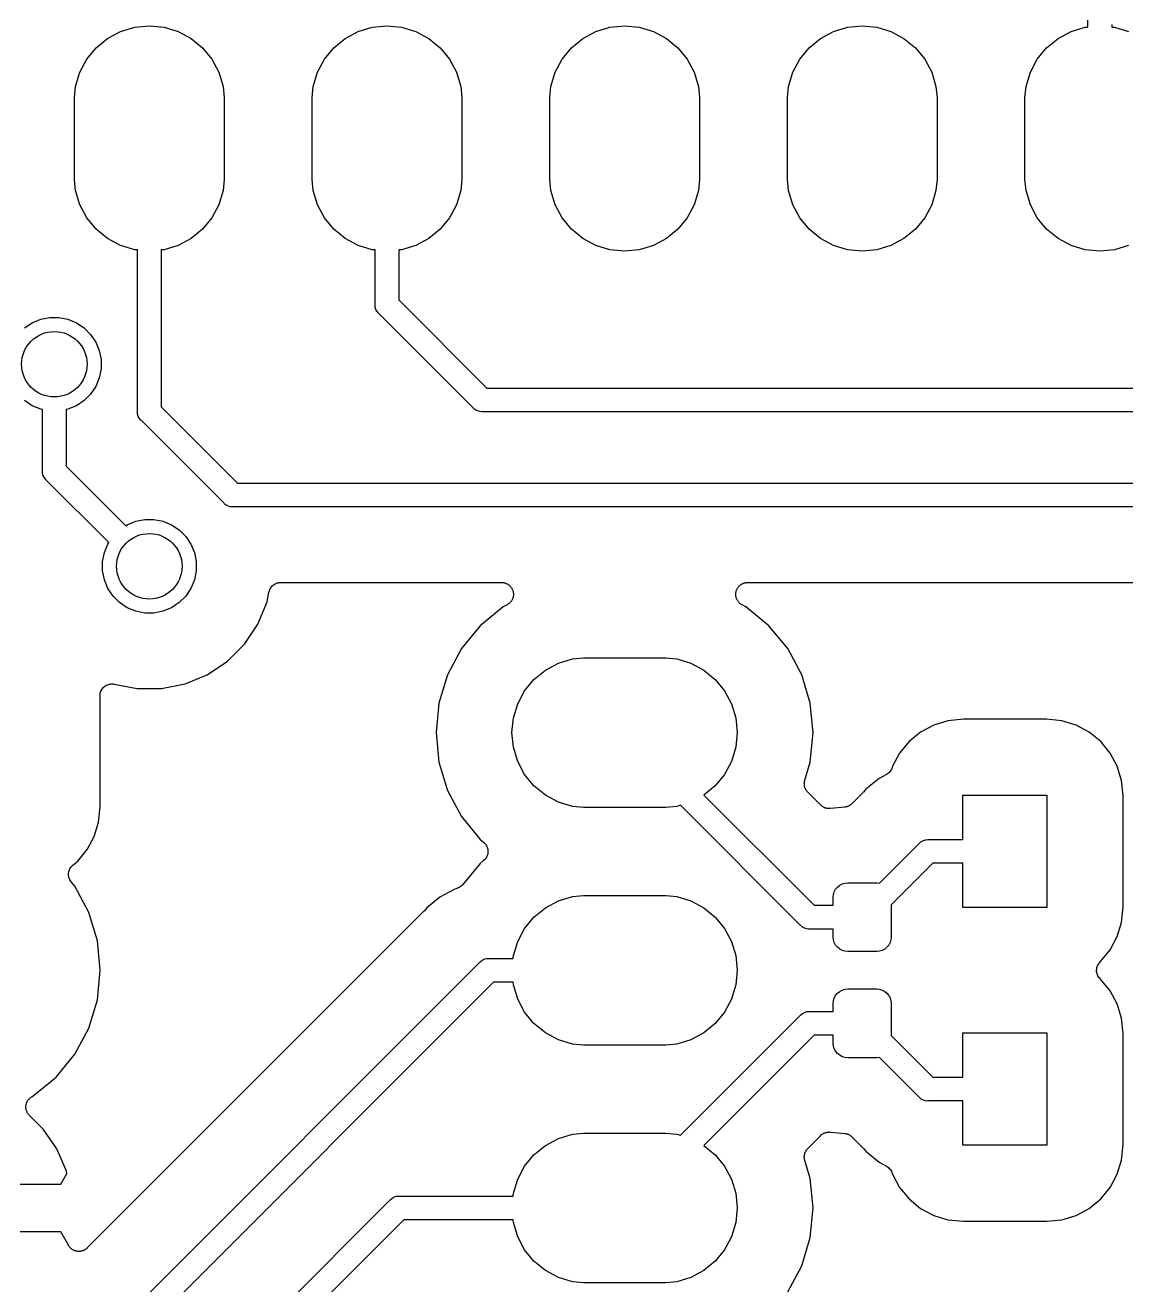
# Model space of a CAD drawing. Extents: x 2.36 to 5.74, y -5.57 to -1.66.
# Drawn here: x 2.673 to 3.136, y -4.332 to -3.802 of the extents above; entities that cross this region are included whole.
import ezdxf

# ---------------------------------------------------------------- set-up
doc = ezdxf.new("R2010")
doc.units = 0
doc.header["$MEASUREMENT"] = 0
doc.layers.add('BLACK', color=7, linetype='CONTINUOUS')

msp = doc.modelspace()

# ---------------------------------------------------------------- linework, layer by layer
at = {"layer": 'BLACK', "linetype": 'CONTINUOUS'}
for p, q in [((2.70742, -3.80794), (2.71289, -3.80501)), ((2.71289, -3.80501), (2.71883, -3.80321)), ((2.71883, -3.80321), (2.725, -3.8026)), ((2.725, -3.8026), (2.73117, -3.80321)), ((2.73117, -3.80321), (2.73711, -3.80501)), ((2.73711, -3.80501), (2.74258, -3.80794)), ((2.80742, -3.80794), (2.81289, -3.80501)), ((2.81289, -3.80501), (2.81883, -3.80321)), ((2.81883, -3.80321), (2.825, -3.8026)), ((2.825, -3.8026), (2.83117, -3.80321)), ((2.83117, -3.80321), (2.83711, -3.80501)), ((2.83711, -3.80501), (2.84258, -3.80794)), ((2.90742, -3.80794), (2.91289, -3.80501)), ((2.91289, -3.80501), (2.91883, -3.80321)), ((2.91883, -3.80321), (2.925, -3.8026)), ((2.925, -3.8026), (2.93117, -3.80321)), ((2.93117, -3.80321), (2.93711, -3.80501)), ((2.93711, -3.80501), (2.94258, -3.80794)), ((3.00742, -3.80794), (3.01289, -3.80501)), ((3.01289, -3.80501), (3.01883, -3.80321)), ((3.01883, -3.80321), (3.025, -3.8026)), ((3.025, -3.8026), (3.03117, -3.80321)), ((3.03117, -3.80321), (3.03711, -3.80501)), ((3.03711, -3.80501), (3.04258, -3.80794)), ((3.10742, -3.80794), (3.11289, -3.80501)), ((3.11289, -3.80501), (3.11883, -3.80321)), ((3.11883, -3.80321), (3.12, -3.8031)), ((3.12, -3.8031), (3.12, -3.80025)), ((3.13, -3.80207), (3.13, -3.8031)), ((3.13, -3.8031), (3.13117, -3.80321)), ((3.13117, -3.80321), (3.13711, -3.80501)), ((2.70262, -3.81187), (2.70742, -3.80794)), ((2.74258, -3.80794), (2.74738, -3.81187)), ((2.80262, -3.81187), (2.80742, -3.80794)), ((2.84258, -3.80794), (2.84738, -3.81187)), ((2.90262, -3.81187), (2.90742, -3.80794)), ((2.94258, -3.80794), (2.94738, -3.81187)), ((3.00262, -3.81187), (3.00742, -3.80794)), ((3.04258, -3.80794), (3.04738, -3.81187)), ((3.10262, -3.81187), (3.10742, -3.80794)), ((2.69869, -3.81667), (2.70262, -3.81187)), ((2.74738, -3.81187), (2.75131, -3.81667)), ((2.79869, -3.81667), (2.80262, -3.81187)), ((2.84738, -3.81187), (2.85131, -3.81667)), ((2.89869, -3.81667), (2.90262, -3.81187)), ((2.94738, -3.81187), (2.95131, -3.81667)), ((2.99869, -3.81667), (3.00262, -3.81187)), ((3.04738, -3.81187), (3.05131, -3.81667)), ((3.09869, -3.81667), (3.10262, -3.81187)), ((2.69576, -3.82214), (2.69869, -3.81667)), ((2.75131, -3.81667), (2.75424, -3.82214)), ((2.79576, -3.82214), (2.79869, -3.81667)), ((2.85131, -3.81667), (2.85424, -3.82214)), ((2.89576, -3.82214), (2.89869, -3.81667)), ((2.95131, -3.81667), (2.95424, -3.82214)), ((2.99576, -3.82214), (2.99869, -3.81667)), ((3.05131, -3.81667), (3.05424, -3.82214)), ((3.09576, -3.82214), (3.09869, -3.81667)), ((2.69396, -3.82808), (2.69576, -3.82214)), ((2.75424, -3.82214), (2.75604, -3.82808)), ((2.79396, -3.82808), (2.79576, -3.82214)), ((2.85424, -3.82214), (2.85604, -3.82808)), ((2.89396, -3.82808), (2.89576, -3.82214)), ((2.95424, -3.82214), (2.95604, -3.82808)), ((2.99396, -3.82808), (2.99576, -3.82214)), ((3.05424, -3.82214), (3.05604, -3.82808)), ((3.09396, -3.82808), (3.09576, -3.82214)), ((2.6935, -3.8327), (2.69396, -3.82808)), ((2.75604, -3.82808), (2.7565, -3.8327)), ((2.7935, -3.8327), (2.79396, -3.82808)), ((2.85604, -3.82808), (2.8565, -3.8327)), ((2.8935, -3.8327), (2.89396, -3.82808)), ((2.95604, -3.82808), (2.9565, -3.8327)), ((2.9935, -3.8327), (2.99396, -3.82808)), ((3.05604, -3.82808), (3.0565, -3.8327)), ((3.0935, -3.8327), (3.09396, -3.82808)), ((2.6935, -3.86729), (2.6935, -3.8327)), ((2.7565, -3.8327), (2.7565, -3.86729)), ((2.7935, -3.86729), (2.7935, -3.8327)), ((2.8565, -3.8327), (2.8565, -3.86729)), ((2.8935, -3.86729), (2.8935, -3.8327)), ((2.9565, -3.8327), (2.9565, -3.86729)), ((2.9935, -3.86729), (2.9935, -3.8327)), ((3.0565, -3.8327), (3.0565, -3.86729)), ((3.0935, -3.86729), (3.0935, -3.8327)), ((2.69396, -3.87192), (2.6935, -3.86729)), ((2.7565, -3.86729), (2.75604, -3.87192)), ((2.79396, -3.87192), (2.7935, -3.86729)), ((2.8565, -3.86729), (2.85604, -3.87192)), ((2.89396, -3.87192), (2.8935, -3.86729)), ((2.9565, -3.86729), (2.95604, -3.87192)), ((2.99396, -3.87192), (2.9935, -3.86729)), ((3.0565, -3.86729), (3.05604, -3.87192)), ((3.09396, -3.87192), (3.0935, -3.86729)), ((2.69576, -3.87786), (2.69396, -3.87192)), ((2.75604, -3.87192), (2.75424, -3.87786)), ((2.79576, -3.87786), (2.79396, -3.87192)), ((2.85604, -3.87192), (2.85424, -3.87786)), ((2.89576, -3.87786), (2.89396, -3.87192)), ((2.95604, -3.87192), (2.95424, -3.87786)), ((2.99576, -3.87786), (2.99396, -3.87192)), ((3.05604, -3.87192), (3.05424, -3.87786)), ((3.09576, -3.87786), (3.09396, -3.87192)), ((2.69869, -3.88333), (2.69576, -3.87786)), ((2.75424, -3.87786), (2.75131, -3.88333)), ((2.79869, -3.88333), (2.79576, -3.87786)), ((2.85424, -3.87786), (2.85131, -3.88333)), ((2.89869, -3.88333), (2.89576, -3.87786)), ((2.95424, -3.87786), (2.95131, -3.88333)), ((2.99869, -3.88333), (2.99576, -3.87786)), ((3.05424, -3.87786), (3.05131, -3.88333)), ((3.09869, -3.88333), (3.09576, -3.87786)), ((2.70262, -3.88813), (2.69869, -3.88333)), ((2.75131, -3.88333), (2.74738, -3.88813)), ((2.80262, -3.88813), (2.79869, -3.88333)), ((2.85131, -3.88333), (2.84738, -3.88813)), ((2.90262, -3.88813), (2.89869, -3.88333)), ((2.95131, -3.88333), (2.94738, -3.88813)), ((3.00262, -3.88813), (2.99869, -3.88333)), ((3.05131, -3.88333), (3.04738, -3.88813)), ((3.10262, -3.88813), (3.09869, -3.88333)), ((2.70742, -3.89206), (2.70262, -3.88813)), ((2.74738, -3.88813), (2.74258, -3.89206)), ((2.80742, -3.89206), (2.80262, -3.88813)), ((2.84738, -3.88813), (2.84258, -3.89206)), ((2.90742, -3.89206), (2.90262, -3.88813)), ((2.94738, -3.88813), (2.94258, -3.89206)), ((3.00742, -3.89206), (3.00262, -3.88813)), ((3.04738, -3.88813), (3.04258, -3.89206)), ((3.10742, -3.89206), (3.10262, -3.88813)), ((2.71289, -3.89499), (2.70742, -3.89206)), ((2.71883, -3.89679), (2.71289, -3.89499)), ((2.73711, -3.89499), (2.73117, -3.89679)), ((2.74258, -3.89206), (2.73711, -3.89499)), ((2.81289, -3.89499), (2.80742, -3.89206)), ((2.81883, -3.89679), (2.81289, -3.89499)), ((2.83711, -3.89499), (2.83117, -3.89679)), ((2.84258, -3.89206), (2.83711, -3.89499)), ((2.91289, -3.89499), (2.90742, -3.89206)), ((2.91883, -3.89679), (2.91289, -3.89499)), ((2.93711, -3.89499), (2.93117, -3.89679)), ((2.94258, -3.89206), (2.93711, -3.89499)), ((3.01289, -3.89499), (3.00742, -3.89206)), ((3.01883, -3.89679), (3.01289, -3.89499)), ((3.03711, -3.89499), (3.03117, -3.89679)), ((3.04258, -3.89206), (3.03711, -3.89499)), ((3.11289, -3.89499), (3.10742, -3.89206)), ((3.11883, -3.89679), (3.11289, -3.89499)), ((3.13711, -3.89499), (3.13117, -3.89679)), ((2.72, -3.8969), (2.71883, -3.89679)), ((2.72, -3.96475), (2.72, -3.8969)), ((2.73117, -3.89679), (2.73, -3.8969)), ((2.73, -3.8969), (2.73, -3.96293)), ((2.82, -3.8969), (2.81883, -3.89679)), ((2.82, -3.91975), (2.82, -3.8969)), ((2.83117, -3.89679), (2.83, -3.8969)), ((2.83, -3.8969), (2.83, -3.91793)), ((2.925, -3.8974), (2.91883, -3.89679)), ((2.93117, -3.89679), (2.925, -3.8974)), ((3.025, -3.8974), (3.01883, -3.89679)), ((3.03117, -3.89679), (3.025, -3.8974)), ((3.125, -3.8974), (3.11883, -3.89679)), ((3.13117, -3.89679), (3.125, -3.8974)), ((2.81998, -3.92), (2.82, -3.91975)), ((2.82007, -3.92098), (2.81998, -3.92)), ((2.82036, -3.92192), (2.82007, -3.92098)), ((2.82077, -3.9227), (2.82036, -3.92192)), ((2.83, -3.91793), (2.86707, -3.955)), ((2.67568, -3.92756), (2.67926, -3.92607)), ((2.67926, -3.92607), (2.68306, -3.92531)), ((2.68306, -3.92531), (2.68694, -3.92531)), ((2.68694, -3.92531), (2.69074, -3.92607)), ((2.69074, -3.92607), (2.69432, -3.92756)), ((2.82082, -3.92279), (2.82077, -3.9227)), ((2.82145, -3.92355), (2.82082, -3.92279)), ((2.82164, -3.92371), (2.82145, -3.92355)), ((2.86129, -3.96336), (2.82164, -3.92371)), ((2.67245, -3.92971), (2.67568, -3.92756)), ((2.69432, -3.92756), (2.69755, -3.92971)), ((2.69755, -3.92971), (2.70029, -3.93245)), ((2.70029, -3.93245), (2.70244, -3.93568)), ((2.70244, -3.93568), (2.70393, -3.93926)), ((2.70393, -3.93926), (2.70469, -3.94306)), ((2.70469, -3.94306), (2.70469, -3.94694)), ((2.70469, -3.94694), (2.70393, -3.95074)), ((2.70393, -3.95074), (2.70244, -3.95432)), ((2.70029, -3.95755), (2.69755, -3.96029)), ((2.70244, -3.95432), (2.70029, -3.95755)), ((2.86707, -3.955), (3.48975, -3.955)), ((2.67568, -3.96244), (2.67245, -3.96029)), ((2.67926, -3.96393), (2.67568, -3.96244)), ((2.68, -3.96408), (2.67926, -3.96393)), ((2.68, -3.98975), (2.68, -3.96408)), ((2.69074, -3.96393), (2.69, -3.96408)), ((2.69, -3.96408), (2.69, -3.98793)), ((2.69432, -3.96244), (2.69074, -3.96393)), ((2.69755, -3.96029), (2.69432, -3.96244)), ((2.73, -3.96293), (2.76207, -3.995)), ((2.86145, -3.96355), (2.86129, -3.96336)), ((2.86218, -3.96415), (2.86145, -3.96355)), ((2.86221, -3.96418), (2.86218, -3.96415)), ((2.86308, -3.96464), (2.86221, -3.96418)), ((2.71998, -3.965), (2.72, -3.96475)), ((2.72, -3.96525), (2.71998, -3.965)), ((2.72007, -3.96598), (2.72, -3.96525)), ((2.72036, -3.96692), (2.72007, -3.96598)), ((2.72082, -3.96779), (2.72036, -3.96692)), ((2.72145, -3.96855), (2.72082, -3.96779)), ((2.72164, -3.96871), (2.72145, -3.96855)), ((2.75629, -4.00336), (2.72164, -3.96871)), ((2.86402, -3.96493), (2.86308, -3.96464)), ((2.865, -3.96502), (2.86402, -3.96493)), ((2.86525, -3.965), (2.865, -3.96502)), ((3.48793, -3.965), (2.86525, -3.965)), ((2.67998, -3.99), (2.68, -3.98975)), ((2.68007, -3.99098), (2.67998, -3.99)), ((2.69, -3.98793), (2.71505, -4.01298)), ((2.68036, -3.99192), (2.68007, -3.99098)), ((2.68082, -3.99279), (2.68036, -3.99192)), ((2.68088, -3.99286), (2.68082, -3.99279)), ((2.68145, -3.99355), (2.68088, -3.99286)), ((2.68164, -3.99371), (2.68145, -3.99355)), ((2.70798, -4.02005), (2.68164, -3.99371)), ((2.76207, -3.995), (3.1674, -3.995)), ((2.75645, -4.00355), (2.75629, -4.00336)), ((2.75711, -4.00409), (2.75645, -4.00355)), ((2.75721, -4.00418), (2.75711, -4.00409)), ((2.75808, -4.00464), (2.75721, -4.00418)), ((2.75902, -4.00493), (2.75808, -4.00464)), ((2.76, -4.00502), (2.75902, -4.00493)), ((2.76025, -4.005), (2.76, -4.00502)), ((3.1674, -4.005), (2.76025, -4.005)), ((2.71568, -4.01256), (2.71926, -4.01107)), ((2.71926, -4.01107), (2.72306, -4.01031)), ((2.72306, -4.01031), (2.72694, -4.01031)), ((2.72694, -4.01031), (2.73074, -4.01107)), ((2.73074, -4.01107), (2.73432, -4.01256)), ((2.71505, -4.01298), (2.71568, -4.01256)), ((2.73432, -4.01256), (2.73755, -4.01471)), ((2.73755, -4.01471), (2.74029, -4.01745)), ((2.74029, -4.01745), (2.74244, -4.02068)), ((2.70607, -4.02426), (2.70756, -4.02068)), ((2.70756, -4.02068), (2.70798, -4.02005)), ((2.74244, -4.02068), (2.74393, -4.02426)), ((2.70531, -4.02806), (2.70607, -4.02426)), ((2.70531, -4.03194), (2.70531, -4.02806)), ((2.74393, -4.02426), (2.74469, -4.02806)), ((2.74469, -4.02806), (2.74469, -4.03194)), ((2.70607, -4.03574), (2.70531, -4.03194)), ((2.74469, -4.03194), (2.74393, -4.03574)), ((2.70756, -4.03932), (2.70607, -4.03574)), ((2.74393, -4.03574), (2.74244, -4.03932)), ((2.77613, -4.03898), (2.77643, -4.03862)), ((2.77643, -4.03862), (2.77673, -4.03826)), ((2.77673, -4.03826), (2.77675, -4.03825)), ((2.77675, -4.03825), (2.77676, -4.03824)), ((2.77676, -4.03824), (2.77712, -4.03794)), ((2.77712, -4.03794), (2.77749, -4.03765)), ((2.77749, -4.03765), (2.7775, -4.03764)), ((2.7775, -4.03764), (2.77752, -4.03762)), ((2.77752, -4.03762), (2.77794, -4.03741)), ((2.77794, -4.03741), (2.77835, -4.03719)), ((2.77835, -4.03719), (2.77837, -4.03718)), ((2.77837, -4.03718), (2.77838, -4.03717)), ((2.77838, -4.03717), (2.77884, -4.03704)), ((2.77884, -4.03704), (2.77928, -4.03691)), ((2.77928, -4.03691), (2.7793, -4.0369)), ((2.7793, -4.0369), (2.77932, -4.0369)), ((2.77932, -4.0369), (2.77978, -4.03686)), ((2.77978, -4.03686), (2.78025, -4.03681)), ((2.78025, -4.03681), (2.87321, -4.03681)), ((2.87321, -4.03681), (2.87328, -4.03681)), ((2.87328, -4.03681), (2.87352, -4.03684)), ((2.87352, -4.03684), (2.87376, -4.03684)), ((2.87376, -4.03684), (2.874, -4.03689)), ((2.874, -4.03689), (2.87425, -4.03692)), ((2.87425, -4.03692), (2.87448, -4.03699)), ((2.87448, -4.03699), (2.87471, -4.03704)), ((2.87471, -4.03704), (2.87494, -4.03714)), ((2.87494, -4.03714), (2.87518, -4.03722)), ((2.87518, -4.03722), (2.87539, -4.03733)), ((2.87539, -4.03733), (2.87561, -4.03742)), ((2.87561, -4.03742), (2.87582, -4.03756)), ((2.87582, -4.03756), (2.87604, -4.03769)), ((2.87604, -4.03769), (2.87622, -4.03784)), ((2.87622, -4.03784), (2.87642, -4.03797)), ((2.87642, -4.03797), (2.87659, -4.03815)), ((2.87659, -4.03815), (2.87678, -4.03831)), ((2.87678, -4.03831), (2.87693, -4.0385)), ((2.87693, -4.0385), (2.8771, -4.03867)), ((2.8771, -4.03867), (2.87724, -4.03888)), ((2.9728, -4.03882), (2.97294, -4.03862)), ((2.97294, -4.03862), (2.97311, -4.03845)), ((2.97311, -4.03845), (2.97326, -4.03826)), ((2.97326, -4.03826), (2.97346, -4.03811)), ((2.97346, -4.03811), (2.97364, -4.03793)), ((2.97364, -4.03793), (2.97384, -4.0378)), ((2.97384, -4.0378), (2.97402, -4.03765)), ((2.97402, -4.03765), (2.97424, -4.03753)), ((2.97424, -4.03753), (2.97445, -4.03739)), ((2.97445, -4.03739), (2.97467, -4.0373)), ((2.97467, -4.0373), (2.97488, -4.03719)), ((2.97488, -4.03719), (2.97512, -4.03712)), ((2.97512, -4.03712), (2.97535, -4.03702)), ((2.97535, -4.03702), (2.97559, -4.03698)), ((2.97559, -4.03698), (2.97582, -4.03691)), ((2.97582, -4.03691), (2.97607, -4.03688)), ((2.97607, -4.03688), (2.97631, -4.03683)), ((2.97631, -4.03683), (2.97655, -4.03683)), ((2.97655, -4.03683), (2.97679, -4.03681)), ((2.97679, -4.03681), (3.14906, -4.03681)), ((2.70971, -4.04255), (2.70756, -4.03932)), ((2.71245, -4.04529), (2.70971, -4.04255)), ((2.74029, -4.04255), (2.73755, -4.04529)), ((2.74244, -4.03932), (2.74029, -4.04255)), ((2.77452, -4.04502), (2.77535, -4.04084)), ((2.77535, -4.04084), (2.77536, -4.04081)), ((2.77536, -4.04077), (2.77551, -4.04032)), ((2.77536, -4.0408), (2.77536, -4.04077)), ((2.77536, -4.04081), (2.77536, -4.0408)), ((2.77536, -4.04081), (2.77536, -4.04081)), ((2.77551, -4.04032), (2.77564, -4.03987)), ((2.77564, -4.03987), (2.77565, -4.03986)), ((2.77565, -4.03986), (2.77566, -4.03984)), ((2.77566, -4.03984), (2.77589, -4.03943)), ((2.77589, -4.03943), (2.77611, -4.03902)), ((2.77611, -4.03902), (2.77612, -4.039)), ((2.77612, -4.039), (2.77613, -4.03898)), ((2.87724, -4.03888), (2.8774, -4.03907)), ((2.8774, -4.03907), (2.87751, -4.03929)), ((2.87751, -4.03929), (2.87764, -4.03948)), ((2.87771, -4.04396), (2.87762, -4.04418)), ((2.87764, -4.03948), (2.87773, -4.03972)), ((2.87782, -4.04375), (2.87771, -4.04396)), ((2.87773, -4.03972), (2.87785, -4.03994)), ((2.8779, -4.04351), (2.87782, -4.04375)), ((2.87785, -4.03994), (2.87792, -4.04017)), ((2.87799, -4.04328), (2.8779, -4.04351)), ((2.87792, -4.04017), (2.87801, -4.04039)), ((2.87804, -4.04304), (2.87799, -4.04328)), ((2.87801, -4.04039), (2.87805, -4.04063)), ((2.87811, -4.04282), (2.87804, -4.04304)), ((2.87805, -4.04063), (2.87812, -4.04087)), ((2.87814, -4.04257), (2.87811, -4.04282)), ((2.87812, -4.04087), (2.87815, -4.04111)), ((2.87819, -4.04232), (2.87814, -4.04257)), ((2.87815, -4.04111), (2.87819, -4.04135)), ((2.87819, -4.04135), (2.87819, -4.0416)), ((2.87819, -4.0416), (2.87821, -4.04185)), ((2.87821, -4.04185), (2.87819, -4.04208)), ((2.87819, -4.04208), (2.87819, -4.04232)), ((2.97179, -4.04178), (2.97181, -4.04153)), ((2.97181, -4.04201), (2.97179, -4.04178)), ((2.97181, -4.04153), (2.97182, -4.04128)), ((2.97181, -4.04225), (2.97181, -4.04201)), ((2.97185, -4.0425), (2.97181, -4.04225)), ((2.97182, -4.04128), (2.97186, -4.04104)), ((2.97188, -4.04275), (2.97185, -4.0425)), ((2.97186, -4.04104), (2.97189, -4.04081)), ((2.97194, -4.04298), (2.97188, -4.04275)), ((2.97189, -4.04081), (2.97196, -4.04057)), ((2.97199, -4.04321), (2.97194, -4.04298)), ((2.97196, -4.04057), (2.97201, -4.04032)), ((2.97208, -4.04344), (2.97199, -4.04321)), ((2.97201, -4.04032), (2.97211, -4.0401)), ((2.97215, -4.04368), (2.97208, -4.04344)), ((2.97211, -4.0401), (2.97218, -4.03987)), ((2.97226, -4.0439), (2.97215, -4.04368)), ((2.97218, -4.03987), (2.9723, -4.03965)), ((2.97235, -4.04412), (2.97226, -4.0439)), ((2.9723, -4.03965), (2.97239, -4.03942)), ((2.97239, -4.03942), (2.97253, -4.03923)), ((2.97253, -4.03923), (2.97264, -4.03902)), ((2.97264, -4.03902), (2.9728, -4.03882)), ((2.71568, -4.04744), (2.71245, -4.04529)), ((2.71926, -4.04893), (2.71568, -4.04744)), ((2.72306, -4.04969), (2.71926, -4.04893)), ((2.73074, -4.04893), (2.72694, -4.04969)), ((2.73432, -4.04744), (2.73074, -4.04893)), ((2.73755, -4.04529), (2.73432, -4.04744)), ((2.77064, -4.05439), (2.77452, -4.04502)), ((2.87391, -4.04711), (2.86427, -4.05502)), ((2.87557, -4.04622), (2.87391, -4.04711)), ((2.87577, -4.04609), (2.87557, -4.04622)), ((2.87598, -4.04598), (2.87577, -4.04609)), ((2.87617, -4.04582), (2.87598, -4.04598)), ((2.87638, -4.04568), (2.87617, -4.04582)), ((2.87655, -4.04551), (2.87638, -4.04568)), ((2.87674, -4.04536), (2.87655, -4.04551)), ((2.87689, -4.04517), (2.87674, -4.04536)), ((2.87707, -4.04499), (2.87689, -4.04517)), ((2.87721, -4.04479), (2.87707, -4.04499)), ((2.87736, -4.04461), (2.87721, -4.04479)), ((2.87748, -4.04439), (2.87736, -4.04461)), ((2.87762, -4.04418), (2.87748, -4.04439)), ((2.97249, -4.04433), (2.97235, -4.04412)), ((2.9726, -4.04455), (2.97249, -4.04433)), ((2.97275, -4.04474), (2.9726, -4.04455)), ((2.97288, -4.04494), (2.97275, -4.04474)), ((2.97306, -4.04511), (2.97288, -4.04494)), ((2.97322, -4.04531), (2.97306, -4.04511)), ((2.9734, -4.04546), (2.97322, -4.04531)), ((2.97357, -4.04563), (2.9734, -4.04546)), ((2.97377, -4.04578), (2.97357, -4.04563)), ((2.97396, -4.04594), (2.97377, -4.04578)), ((2.97417, -4.04605), (2.97396, -4.04594)), ((2.97437, -4.04619), (2.97417, -4.04605)), ((2.97443, -4.04622), (2.97437, -4.04619)), ((2.97609, -4.04711), (2.97443, -4.04622)), ((2.98573, -4.05502), (2.97609, -4.04711)), ((2.72694, -4.04969), (2.72306, -4.04969)), ((2.765, -4.06283), (2.77064, -4.05439)), ((2.86427, -4.05502), (2.85636, -4.06466)), ((2.99364, -4.06466), (2.98573, -4.05502)), ((2.75783, -4.07), (2.765, -4.06283)), ((2.85636, -4.06466), (2.85048, -4.07566)), ((2.99952, -4.07566), (2.99364, -4.06466)), ((2.74939, -4.07564), (2.75783, -4.07)), ((2.89714, -4.07076), (2.90308, -4.06896)), ((2.90308, -4.06896), (2.9077, -4.0685)), ((2.9077, -4.0685), (2.9423, -4.0685)), ((2.9423, -4.0685), (2.94692, -4.06896)), ((2.94692, -4.06896), (2.95286, -4.07076)), ((2.74002, -4.07952), (2.74939, -4.07564)), ((2.85048, -4.07566), (2.84686, -4.08759)), ((2.88687, -4.07762), (2.89167, -4.07369)), ((2.89167, -4.07369), (2.89714, -4.07076)), ((2.95286, -4.07076), (2.95833, -4.07369)), ((2.95833, -4.07369), (2.96313, -4.07762)), ((3.00314, -4.08759), (2.99952, -4.07566)), ((2.70541, -4.08128), (2.70571, -4.08092)), ((2.70571, -4.08092), (2.70573, -4.08091)), ((2.70573, -4.08089), (2.7061, -4.0806)), ((2.70573, -4.08091), (2.70573, -4.08089)), ((2.7061, -4.0806), (2.70647, -4.0803)), ((2.70647, -4.0803), (2.70648, -4.08029)), ((2.70648, -4.08029), (2.7065, -4.08028)), ((2.7065, -4.08028), (2.70691, -4.08006)), ((2.70691, -4.08006), (2.70733, -4.07984)), ((2.70733, -4.07984), (2.70735, -4.07984)), ((2.70735, -4.07984), (2.70736, -4.07983)), ((2.70736, -4.07983), (2.70781, -4.0797)), ((2.70781, -4.0797), (2.70827, -4.07956)), ((2.70827, -4.07956), (2.70828, -4.07956)), ((2.70828, -4.07956), (2.7083, -4.07956)), ((2.7083, -4.07956), (2.70876, -4.07951)), ((2.70876, -4.07951), (2.70924, -4.07947)), ((2.70924, -4.07947), (2.70925, -4.07947)), ((2.70925, -4.07947), (2.70927, -4.07947)), ((2.70927, -4.07947), (2.70974, -4.07952)), ((2.70974, -4.07952), (2.71021, -4.07956)), ((2.71021, -4.07956), (2.71993, -4.0815)), ((2.73007, -4.0815), (2.74002, -4.07952)), ((2.88294, -4.08242), (2.88687, -4.07762)), ((2.96313, -4.07762), (2.96706, -4.08242)), ((2.70423, -4.0844), (2.70429, -4.08392)), ((2.70423, -4.08443), (2.70423, -4.0844)), ((2.70423, -4.08447), (2.70423, -4.08443)), ((2.70423, -4.08443), (2.70423, -4.08443)), ((2.70423, -4.08443), (2.70423, -4.08443)), ((2.70423, -4.13125), (2.70423, -4.08447)), ((2.70429, -4.08392), (2.70434, -4.08346)), ((2.70434, -4.08343), (2.70449, -4.08297)), ((2.70434, -4.08344), (2.70434, -4.08343)), ((2.70434, -4.08346), (2.70434, -4.08344)), ((2.70449, -4.08297), (2.70463, -4.08253)), ((2.70463, -4.08251), (2.70464, -4.0825)), ((2.70463, -4.08253), (2.70463, -4.08251)), ((2.70464, -4.0825), (2.70487, -4.08208)), ((2.70487, -4.08208), (2.70509, -4.08167)), ((2.70509, -4.08167), (2.7051, -4.08166)), ((2.7051, -4.08166), (2.70511, -4.08164)), ((2.70511, -4.08164), (2.70541, -4.08128)), ((2.71993, -4.0815), (2.73007, -4.0815)), ((2.88001, -4.08789), (2.88294, -4.08242)), ((2.96706, -4.08242), (2.96999, -4.08789)), ((2.84686, -4.08759), (2.84564, -4.1)), ((2.87821, -4.09383), (2.88001, -4.08789)), ((2.96999, -4.08789), (2.97179, -4.09383)), ((3.00436, -4.1), (3.00314, -4.08759)), ((2.8776, -4.1), (2.87821, -4.09383)), ((2.97179, -4.09383), (2.9724, -4.1)), ((3.05509, -4.09685), (3.04956, -4.0998)), ((3.06109, -4.09503), (3.05509, -4.09685)), ((3.06757, -4.09439), (3.06109, -4.09503)), ((3.10251, -4.09439), (3.06757, -4.09439)), ((3.10899, -4.09503), (3.10251, -4.09439)), ((3.11499, -4.09685), (3.10899, -4.09503)), ((3.12051, -4.0998), (3.11499, -4.09685)), ((2.84564, -4.1), (2.84686, -4.11241)), ((2.87821, -4.10617), (2.8776, -4.1)), ((2.9724, -4.1), (2.97179, -4.10617)), ((3.00314, -4.11241), (3.00436, -4.1)), ((3.04956, -4.0998), (3.04472, -4.10378)), ((3.12536, -4.10378), (3.12051, -4.0998)), ((2.88001, -4.11211), (2.87821, -4.10617)), ((2.97179, -4.10617), (2.96999, -4.11211)), ((3.04472, -4.10378), (3.04074, -4.10862)), ((3.12933, -4.10862), (3.12536, -4.10378)), ((2.84686, -4.11241), (2.85048, -4.12434)), ((2.88294, -4.11758), (2.88001, -4.11211)), ((2.96999, -4.11211), (2.96706, -4.11758)), ((3.00083, -4.12003), (3.00314, -4.11241)), ((3.04074, -4.10862), (3.03779, -4.11415)), ((3.13229, -4.11415), (3.12933, -4.10862)), ((2.88687, -4.12238), (2.88294, -4.11758)), ((2.96706, -4.11758), (2.96313, -4.12238)), ((3.03522, -4.11758), (3.03211, -4.11924)), ((3.0356, -4.11733), (3.03522, -4.11758)), ((3.03599, -4.11707), (3.0356, -4.11733)), ((3.03601, -4.11705), (3.03599, -4.11707)), ((3.03603, -4.11704), (3.03601, -4.11705)), ((3.03636, -4.11672), (3.03603, -4.11704)), ((3.03669, -4.11639), (3.03636, -4.11672)), ((3.0367, -4.11637), (3.03669, -4.11639)), ((3.03672, -4.11635), (3.0367, -4.11637)), ((3.03698, -4.11597), (3.03672, -4.11635)), ((3.03724, -4.11559), (3.03698, -4.11597)), ((3.03725, -4.11556), (3.03724, -4.11559)), ((3.03726, -4.11554), (3.03725, -4.11556)), ((3.03744, -4.11511), (3.03726, -4.11554)), ((3.03763, -4.11469), (3.03744, -4.11511)), ((3.03764, -4.11464), (3.03763, -4.11469)), ((3.03765, -4.11462), (3.03764, -4.11464)), ((3.03764, -4.11464), (3.03764, -4.11464)), ((3.03764, -4.11464), (3.03764, -4.11464)), ((3.03779, -4.11415), (3.03765, -4.11462)), ((3.13411, -4.12014), (3.13229, -4.11415)), ((2.89167, -4.12631), (2.88687, -4.12238)), ((2.96313, -4.12238), (2.95836, -4.12629)), ((3.00061, -4.12143), (3.00064, -4.12121)), ((3.00064, -4.1217), (3.00061, -4.12143)), ((3.00064, -4.12099), (3.00069, -4.12073)), ((3.00064, -4.12121), (3.00064, -4.12099)), ((3.00064, -4.12196), (3.00064, -4.1217)), ((3.00068, -4.12218), (3.00064, -4.12196)), ((3.0007, -4.1224), (3.00068, -4.12218)), ((3.00069, -4.12073), (3.00072, -4.12046)), ((3.00077, -4.12266), (3.0007, -4.1224)), ((3.00072, -4.12046), (3.00078, -4.12025)), ((3.00082, -4.12292), (3.00077, -4.12266)), ((3.00078, -4.12025), (3.00083, -4.12003)), ((3.00091, -4.12313), (3.00082, -4.12292)), ((3.00097, -4.12334), (3.00091, -4.12313)), ((3.00109, -4.12358), (3.00097, -4.12334)), ((3.03211, -4.11924), (3.0265, -4.12384)), ((3.13475, -4.12662), (3.13411, -4.12014)), ((2.85048, -4.12434), (2.85636, -4.13534)), ((2.89714, -4.12924), (2.89167, -4.12631)), ((2.95836, -4.12629), (3.00473, -4.17266)), ((3.00119, -4.12382), (3.00109, -4.12358)), ((3.00132, -4.12401), (3.00119, -4.12382)), ((3.00142, -4.12421), (3.00132, -4.12401)), ((3.00159, -4.12441), (3.00142, -4.12421)), ((3.00173, -4.12464), (3.00159, -4.12441)), ((3.00189, -4.12479), (3.00173, -4.12464)), ((3.00203, -4.12497), (3.00189, -4.12479)), ((3.00208, -4.12502), (3.00203, -4.12497)), ((3.00756, -4.1305), (3.00208, -4.12502)), ((3.02518, -4.12542), (3.02069, -4.12991)), ((3.02531, -4.12526), (3.02518, -4.12542)), ((3.02546, -4.12511), (3.02531, -4.12526)), ((3.02551, -4.12506), (3.02546, -4.12511)), ((3.0265, -4.12384), (3.02551, -4.12506)), ((3.06732, -4.145), (3.06732, -4.12638)), ((3.06732, -4.12638), (3.10276, -4.12638)), ((3.10276, -4.12638), (3.10276, -4.17362)), ((3.13475, -4.17338), (3.13475, -4.12662)), ((2.70359, -4.13773), (2.70423, -4.13125)), ((2.90308, -4.13104), (2.89714, -4.12924)), ((2.9077, -4.1315), (2.90308, -4.13104)), ((2.9423, -4.1315), (2.9077, -4.1315)), ((2.94692, -4.13104), (2.9423, -4.1315)), ((2.94849, -4.13056), (2.94692, -4.13104)), ((2.99895, -4.18102), (2.94849, -4.13056)), ((3.00773, -4.13064), (3.00756, -4.1305)), ((3.00789, -4.1308), (3.00773, -4.13064)), ((3.00811, -4.13095), (3.00789, -4.1308)), ((3.00832, -4.13112), (3.00811, -4.13095)), ((3.00851, -4.13123), (3.00832, -4.13112)), ((3.00869, -4.13135), (3.00851, -4.13123)), ((3.00894, -4.13146), (3.00869, -4.13135)), ((3.00918, -4.13158), (3.00894, -4.13146)), ((3.00939, -4.13165), (3.00918, -4.13158)), ((3.00959, -4.13173), (3.00939, -4.13165)), ((3.00985, -4.13179), (3.00959, -4.13173)), ((3.01011, -4.13187), (3.00985, -4.13179)), ((3.01033, -4.13189), (3.01011, -4.13187)), ((3.01054, -4.13194), (3.01033, -4.13189)), ((3.01081, -4.13194), (3.01054, -4.13194)), ((3.01108, -4.13197), (3.01081, -4.13194)), ((3.0113, -4.13195), (3.01108, -4.13197)), ((3.01152, -4.13195), (3.0113, -4.13195)), ((3.01159, -4.13194), (3.01152, -4.13195)), ((3.01765, -4.13135), (3.01159, -4.13194)), ((3.01786, -4.1313), (3.01765, -4.13135)), ((3.01808, -4.13129), (3.01786, -4.1313)), ((3.01834, -4.13121), (3.01808, -4.13129)), ((3.0186, -4.13116), (3.01834, -4.13121)), ((3.0188, -4.13107), (3.0186, -4.13116)), ((3.01901, -4.13101), (3.0188, -4.13107)), ((3.01925, -4.13089), (3.01901, -4.13101)), ((3.01951, -4.13079), (3.01925, -4.13089)), ((3.01969, -4.13066), (3.01951, -4.13079)), ((3.01988, -4.13056), (3.01969, -4.13066)), ((3.02009, -4.1304), (3.01988, -4.13056)), ((3.02032, -4.13024), (3.02009, -4.1304)), ((3.02047, -4.13009), (3.02032, -4.13024)), ((3.02064, -4.12996), (3.02047, -4.13009)), ((3.02069, -4.12991), (3.02064, -4.12996)), ((2.70178, -4.14373), (2.70359, -4.13773)), ((2.85636, -4.13534), (2.86427, -4.14498)), ((2.69882, -4.14925), (2.70178, -4.14373)), ((2.69485, -4.1541), (2.69882, -4.14925)), ((2.86427, -4.14498), (2.86568, -4.14613)), ((2.86568, -4.14613), (2.86571, -4.14616)), ((2.86571, -4.14616), (2.86571, -4.14616)), ((2.86571, -4.14616), (2.86571, -4.14616)), ((2.86571, -4.14616), (2.86573, -4.14618)), ((2.86573, -4.14618), (2.86606, -4.14652)), ((2.86606, -4.14652), (2.86639, -4.14686)), ((2.86639, -4.14686), (2.8664, -4.14687)), ((2.8664, -4.14687), (2.86641, -4.14688)), ((2.86641, -4.14688), (2.86667, -4.14728)), ((2.86667, -4.14728), (2.86693, -4.14767)), ((2.86693, -4.14767), (2.86693, -4.14768)), ((2.86693, -4.14768), (2.86694, -4.1477)), ((2.86694, -4.1477), (2.86712, -4.14814)), ((2.86712, -4.14814), (2.8673, -4.14857)), ((2.8673, -4.14857), (2.8673, -4.14859)), ((2.8673, -4.14859), (2.8673, -4.1486)), ((2.8673, -4.1486), (2.86739, -4.14907)), ((2.86739, -4.14907), (2.86748, -4.14953)), ((2.86748, -4.14953), (2.86748, -4.14955)), ((2.86748, -4.14955), (2.86748, -4.14956)), ((2.86748, -4.14956), (2.86748, -4.15003)), ((3.03228, -4.16331), (3.04895, -4.14664)), ((3.04895, -4.14664), (3.0491, -4.14645)), ((3.0491, -4.14645), (3.04987, -4.14582)), ((3.04987, -4.14582), (3.05073, -4.14536)), ((3.05073, -4.14536), (3.05168, -4.14507)), ((3.05168, -4.14507), (3.05192, -4.14505)), ((3.05192, -4.14505), (3.05266, -4.14498)), ((3.05266, -4.14498), (3.0529, -4.145)), ((3.0529, -4.145), (3.06732, -4.145)), ((2.69281, -4.15577), (2.69485, -4.1541)), ((2.86427, -4.15502), (2.85696, -4.16393)), ((2.86568, -4.15387), (2.86427, -4.15502)), ((2.86601, -4.15353), (2.86568, -4.15387)), ((2.86635, -4.1532), (2.86601, -4.15353)), ((2.86636, -4.15319), (2.86635, -4.1532)), ((2.86637, -4.15318), (2.86636, -4.15319)), ((2.86663, -4.15278), (2.86637, -4.15318)), ((2.86689, -4.15239), (2.86663, -4.15278)), ((2.8669, -4.15238), (2.86689, -4.15239)), ((2.86691, -4.15236), (2.8669, -4.15238)), ((2.86709, -4.15192), (2.86691, -4.15236)), ((2.86728, -4.15149), (2.86709, -4.15192)), ((2.86738, -4.151), (2.86728, -4.15146)), ((2.86728, -4.15146), (2.86728, -4.15148)), ((2.86728, -4.15148), (2.86728, -4.15149)), ((2.86748, -4.15054), (2.86738, -4.151)), ((2.86748, -4.15003), (2.86748, -4.15051)), ((2.86748, -4.15051), (2.86748, -4.15052)), ((2.86748, -4.15052), (2.86748, -4.15054)), ((3.05473, -4.155), (3.0372, -4.17252)), ((3.06732, -4.155), (3.05473, -4.155)), ((3.06732, -4.17362), (3.06732, -4.155)), ((2.691, -4.16007), (2.69101, -4.1596)), ((2.69101, -4.16008), (2.691, -4.16007)), ((2.69101, -4.15909), (2.69111, -4.15863)), ((2.69101, -4.15911), (2.69101, -4.15909)), ((2.69101, -4.15913), (2.69101, -4.15911)), ((2.69101, -4.1596), (2.69101, -4.15913)), ((2.69101, -4.1601), (2.69101, -4.16008)), ((2.6911, -4.16056), (2.69101, -4.1601)), ((2.69118, -4.16103), (2.6911, -4.16056)), ((2.69111, -4.15863), (2.6912, -4.15817)), ((2.6912, -4.15817), (2.69121, -4.15815)), ((2.69121, -4.15814), (2.6914, -4.1577)), ((2.69121, -4.15815), (2.69121, -4.15814)), ((2.6914, -4.1577), (2.69158, -4.15727)), ((2.69158, -4.15727), (2.69159, -4.15725)), ((2.69159, -4.15725), (2.6916, -4.15724)), ((2.6916, -4.15724), (2.69186, -4.15685)), ((2.69186, -4.15685), (2.69212, -4.15646)), ((2.69212, -4.15646), (2.69213, -4.15645)), ((2.69213, -4.15645), (2.69214, -4.15643)), ((2.69214, -4.15643), (2.69248, -4.1561)), ((2.69248, -4.1561), (2.69281, -4.15577)), ((2.69119, -4.16104), (2.69118, -4.16103)), ((2.69119, -4.16106), (2.69119, -4.16104)), ((2.69137, -4.16149), (2.69119, -4.16106)), ((2.69154, -4.16193), (2.69137, -4.16149)), ((2.69155, -4.16195), (2.69154, -4.16193)), ((2.69156, -4.16196), (2.69155, -4.16195)), ((2.69182, -4.16235), (2.69156, -4.16196)), ((2.69208, -4.16275), (2.69182, -4.16235)), ((2.6921, -4.16278), (2.69208, -4.16275)), ((2.69212, -4.1628), (2.6921, -4.16278)), ((2.6921, -4.16278), (2.6921, -4.16278)), ((2.6921, -4.16278), (2.6921, -4.16278)), ((2.69364, -4.16466), (2.69212, -4.1628)), ((2.69952, -4.17566), (2.69364, -4.16466)), ((2.8536, -4.16583), (2.84721, -4.16924)), ((2.85455, -4.16554), (2.8536, -4.16583)), ((2.85497, -4.16536), (2.85455, -4.16554)), ((2.8554, -4.16519), (2.85497, -4.16536)), ((2.85542, -4.16518), (2.8554, -4.16519)), ((2.85545, -4.16517), (2.85542, -4.16518)), ((2.85583, -4.16491), (2.85545, -4.16517)), ((2.85622, -4.16466), (2.85583, -4.16491)), ((2.85624, -4.16464), (2.85622, -4.16466)), ((2.85626, -4.16463), (2.85624, -4.16464)), ((2.85659, -4.1643), (2.85626, -4.16463)), ((2.85691, -4.16398), (2.85659, -4.1643)), ((2.85695, -4.16394), (2.85691, -4.16398)), ((2.85696, -4.16393), (2.85695, -4.16394)), ((2.85695, -4.16394), (2.85695, -4.16394)), ((2.85695, -4.16394), (2.85695, -4.16394)), ((3.01382, -4.1659), (3.01458, -4.16498)), ((3.01458, -4.16498), (3.01551, -4.16422)), ((3.01551, -4.16422), (3.01656, -4.16365)), ((3.01656, -4.16365), (3.01771, -4.16331)), ((3.01771, -4.16331), (3.0189, -4.16319)), ((3.0189, -4.16319), (3.0311, -4.16319)), ((3.0311, -4.16319), (3.03228, -4.16331)), ((2.84721, -4.16924), (2.8416, -4.17384)), ((2.89167, -4.17369), (2.89714, -4.17076)), ((2.89714, -4.17076), (2.90308, -4.16896)), ((2.90308, -4.16896), (2.9077, -4.1685)), ((2.9077, -4.1685), (2.9423, -4.1685)), ((2.9423, -4.1685), (2.94692, -4.16896)), ((2.94692, -4.16896), (2.95286, -4.17076)), ((2.95286, -4.17076), (2.95833, -4.17369)), ((3.0128, -4.16929), (3.01291, -4.1681)), ((3.0128, -4.17266), (3.0128, -4.16929)), ((3.01291, -4.1681), (3.01326, -4.16696)), ((3.01326, -4.16696), (3.01382, -4.1659)), ((2.84027, -4.17542), (2.69885, -4.31685)), ((2.70314, -4.18759), (2.69952, -4.17566)), ((2.84041, -4.17526), (2.84027, -4.17542)), ((2.84056, -4.17511), (2.84041, -4.17526)), ((2.8406, -4.17506), (2.84056, -4.17511)), ((2.8416, -4.17384), (2.8406, -4.17506)), ((2.88687, -4.17762), (2.89167, -4.17369)), ((2.95833, -4.17369), (2.96313, -4.17762)), ((3.00473, -4.17266), (3.0128, -4.17266)), ((3.0372, -4.17252), (3.0372, -4.18602)), ((3.10276, -4.17362), (3.06732, -4.17362)), ((3.13411, -4.17986), (3.13475, -4.17338)), ((2.88294, -4.18242), (2.88687, -4.17762)), ((2.96313, -4.17762), (2.96706, -4.18242)), ((2.9991, -4.18121), (2.99895, -4.18102)), ((2.99987, -4.18183), (2.9991, -4.18121)), ((3.13229, -4.18585), (3.13411, -4.17986)), ((2.88001, -4.18789), (2.88294, -4.18242)), ((2.96706, -4.18242), (2.96999, -4.18789)), ((3.00073, -4.1823), (2.99987, -4.18183)), ((3.00168, -4.18259), (3.00073, -4.1823)), ((3.00241, -4.18266), (3.00168, -4.18259)), ((3.00266, -4.18268), (3.00241, -4.18266)), ((3.00241, -4.18266), (3.00241, -4.18266)), ((3.0029, -4.18266), (3.00266, -4.18268)), ((3.0128, -4.18266), (3.0029, -4.18266)), ((3.0128, -4.18602), (3.0128, -4.18266)), ((3.01291, -4.18721), (3.0128, -4.18602)), ((3.0372, -4.18602), (3.03709, -4.18721)), ((3.12933, -4.19138), (3.13229, -4.18585)), ((2.70436, -4.2), (2.70314, -4.18759)), ((2.87821, -4.19383), (2.88001, -4.18789)), ((2.96999, -4.18789), (2.97179, -4.19383)), ((3.01326, -4.18836), (3.01291, -4.18721)), ((3.01382, -4.18941), (3.01326, -4.18836)), ((3.01458, -4.19034), (3.01382, -4.18941)), ((3.01551, -4.1911), (3.01458, -4.19034)), ((3.01656, -4.19166), (3.01551, -4.1911)), ((3.01771, -4.19201), (3.01656, -4.19166)), ((3.0189, -4.19213), (3.01771, -4.19201)), ((3.0311, -4.19213), (3.0189, -4.19213)), ((3.03229, -4.19201), (3.0311, -4.19213)), ((3.03344, -4.19166), (3.03229, -4.19201)), ((3.03449, -4.1911), (3.03344, -4.19166)), ((3.03542, -4.19034), (3.03449, -4.1911)), ((3.03618, -4.18941), (3.03542, -4.19034)), ((3.03674, -4.18836), (3.03618, -4.18941)), ((3.03709, -4.18721), (3.03674, -4.18836)), ((3.12527, -4.19633), (3.12933, -4.19138)), ((2.69376, -4.36692), (2.86405, -4.19664)), ((2.86405, -4.19664), (2.8642, -4.19645)), ((2.8642, -4.19645), (2.86496, -4.19582)), ((2.86496, -4.19582), (2.86583, -4.19536)), ((2.86583, -4.19536), (2.86678, -4.19507)), ((2.86678, -4.19507), (2.86776, -4.19498)), ((2.86776, -4.19498), (2.868, -4.195)), ((2.868, -4.195), (2.8781, -4.195)), ((2.8781, -4.195), (2.87821, -4.19383)), ((2.97179, -4.19383), (2.9724, -4.2)), ((3.12405, -4.19808), (3.12423, -4.19764)), ((3.12423, -4.19764), (3.12424, -4.19762)), ((3.12424, -4.19762), (3.12425, -4.19761)), ((3.12425, -4.19761), (3.12451, -4.19722)), ((3.12451, -4.19722), (3.12478, -4.19682)), ((3.12478, -4.19682), (3.12479, -4.19681)), ((3.12479, -4.19681), (3.1248, -4.1968)), ((3.1248, -4.1968), (3.12514, -4.19647)), ((3.12514, -4.19647), (3.12527, -4.19633)), ((2.70314, -4.21241), (2.70436, -4.2)), ((2.9724, -4.2), (2.97179, -4.20617)), ((3.12366, -4.19996), (3.12367, -4.19949)), ((3.12366, -4.20044), (3.12366, -4.19996)), ((3.12366, -4.20045), (3.12366, -4.20044)), ((3.12366, -4.20047), (3.12366, -4.20045)), ((3.12375, -4.20094), (3.12366, -4.20047)), ((3.12367, -4.19946), (3.12377, -4.199)), ((3.12367, -4.19948), (3.12367, -4.19946)), ((3.12367, -4.19949), (3.12367, -4.19948)), ((3.12384, -4.2014), (3.12375, -4.20094)), ((3.12377, -4.199), (3.12386, -4.19854)), ((3.12384, -4.20141), (3.12384, -4.2014)), ((3.12385, -4.20143), (3.12384, -4.20141)), ((3.12403, -4.20186), (3.12385, -4.20143)), ((3.12386, -4.19852), (3.12387, -4.19851)), ((3.12386, -4.19854), (3.12386, -4.19852)), ((3.12387, -4.19851), (3.12405, -4.19808)), ((3.1242, -4.2023), (3.12403, -4.20186)), ((3.12421, -4.20232), (3.1242, -4.2023)), ((3.12422, -4.20233), (3.12421, -4.20232)), ((3.12448, -4.20272), (3.12422, -4.20233)), ((3.12473, -4.20312), (3.12448, -4.20272)), ((2.86983, -4.205), (2.70213, -4.3727)), ((2.8781, -4.205), (2.86983, -4.205)), ((2.87821, -4.20617), (2.8781, -4.205)), ((2.88001, -4.21211), (2.87821, -4.20617)), ((2.97179, -4.20617), (2.96999, -4.21211)), ((3.01656, -4.20834), (3.01771, -4.20799)), ((3.01771, -4.20799), (3.0189, -4.20787)), ((3.0189, -4.20787), (3.0311, -4.20787)), ((3.0311, -4.20787), (3.03229, -4.20799)), ((3.03229, -4.20799), (3.03344, -4.20834)), ((3.12474, -4.20313), (3.12473, -4.20312)), ((3.12475, -4.20314), (3.12474, -4.20313)), ((3.12508, -4.20348), (3.12475, -4.20314)), ((3.1253, -4.2037), (3.12508, -4.20348)), ((3.12933, -4.20862), (3.1253, -4.2037)), ((2.69952, -4.22434), (2.70314, -4.21241)), ((2.88294, -4.21758), (2.88001, -4.21211)), ((2.96999, -4.21211), (2.96706, -4.21758)), ((3.0128, -4.21398), (3.01291, -4.21279)), ((3.01291, -4.21279), (3.01326, -4.21164)), ((3.01326, -4.21164), (3.01382, -4.21059)), ((3.01382, -4.21059), (3.01458, -4.20966)), ((3.01458, -4.20966), (3.01551, -4.2089)), ((3.01551, -4.2089), (3.01656, -4.20834)), ((3.03344, -4.20834), (3.03449, -4.2089)), ((3.03449, -4.2089), (3.03542, -4.20966)), ((3.03542, -4.20966), (3.03618, -4.21059)), ((3.03618, -4.21059), (3.03674, -4.21164)), ((3.03674, -4.21164), (3.03709, -4.21279)), ((3.03709, -4.21279), (3.0372, -4.21398)), ((3.13229, -4.21415), (3.12933, -4.20862)), ((2.88687, -4.22238), (2.88294, -4.21758)), ((2.96706, -4.21758), (2.96313, -4.22238)), ((2.99895, -4.21898), (2.9991, -4.21879)), ((2.9991, -4.21879), (2.99987, -4.21817)), ((2.99987, -4.21817), (3.00073, -4.2177)), ((3.00073, -4.2177), (3.00168, -4.21741)), ((3.00168, -4.21741), (3.00241, -4.21734)), ((3.00241, -4.21734), (3.00266, -4.21732)), ((3.00241, -4.21734), (3.00241, -4.21734)), ((3.00266, -4.21732), (3.0029, -4.21734)), ((3.0029, -4.21734), (3.0128, -4.21734)), ((3.0128, -4.21734), (3.0128, -4.21398)), ((3.0372, -4.21398), (3.0372, -4.22748)), ((3.13411, -4.22014), (3.13229, -4.21415)), ((2.89167, -4.22631), (2.88687, -4.22238)), ((2.94849, -4.26944), (2.99895, -4.21898)), ((2.96313, -4.22238), (2.95833, -4.22631)), ((3.13475, -4.22662), (3.13411, -4.22014)), ((2.69364, -4.23534), (2.69952, -4.22434)), ((2.89714, -4.22924), (2.89167, -4.22631)), ((2.90308, -4.23104), (2.89714, -4.22924)), ((2.95286, -4.22924), (2.94692, -4.23104)), ((2.95833, -4.22631), (2.95286, -4.22924)), ((3.00473, -4.22734), (2.95836, -4.27371)), ((3.0128, -4.22734), (3.00473, -4.22734)), ((3.0128, -4.23071), (3.0128, -4.22734)), ((3.0372, -4.22748), (3.05473, -4.245)), ((3.06732, -4.245), (3.06732, -4.22638)), ((3.06732, -4.22638), (3.10276, -4.22638)), ((3.10276, -4.22638), (3.10276, -4.27362)), ((3.13475, -4.27338), (3.13475, -4.22662)), ((2.9077, -4.2315), (2.90308, -4.23104)), ((2.9423, -4.2315), (2.9077, -4.2315)), ((2.94692, -4.23104), (2.9423, -4.2315)), ((3.01291, -4.2319), (3.0128, -4.23071)), ((3.01326, -4.23304), (3.01291, -4.2319)), ((3.01382, -4.2341), (3.01326, -4.23304)), ((3.01458, -4.23502), (3.01382, -4.2341)), ((2.68573, -4.24498), (2.69364, -4.23534)), ((3.01551, -4.23578), (3.01458, -4.23502)), ((3.01656, -4.23635), (3.01551, -4.23578)), ((3.01771, -4.23669), (3.01656, -4.23635)), ((3.0189, -4.23681), (3.01771, -4.23669)), ((3.0311, -4.23681), (3.0189, -4.23681)), ((3.03228, -4.23669), (3.0311, -4.23681)), ((3.04895, -4.25336), (3.03228, -4.23669)), ((2.67609, -4.25289), (2.68573, -4.24498)), ((3.05473, -4.245), (3.06732, -4.245)), ((2.67326, -4.25605), (2.67335, -4.25583)), ((2.67335, -4.25583), (2.67342, -4.25561)), ((2.67342, -4.25561), (2.67354, -4.25539)), ((2.67354, -4.25539), (2.67364, -4.25515)), ((2.67364, -4.25515), (2.67377, -4.25496)), ((2.67377, -4.25496), (2.67388, -4.25475)), ((2.67388, -4.25475), (2.67404, -4.25455)), ((2.67404, -4.25455), (2.67418, -4.25434)), ((2.67418, -4.25434), (2.67435, -4.25417)), ((2.67435, -4.25417), (2.6745, -4.25399)), ((2.6745, -4.25399), (2.67469, -4.25383)), ((2.67469, -4.25383), (2.67487, -4.25365)), ((2.67487, -4.25365), (2.67507, -4.25352)), ((2.67507, -4.25352), (2.67525, -4.25337)), ((2.67525, -4.25337), (2.67547, -4.25325)), ((2.67547, -4.25325), (2.67569, -4.25311)), ((2.67569, -4.25311), (2.67609, -4.25289)), ((3.0491, -4.25355), (3.04895, -4.25336)), ((3.04959, -4.25395), (3.0491, -4.25355)), ((3.04987, -4.25418), (3.04959, -4.25395)), ((3.05073, -4.25464), (3.04987, -4.25418)), ((3.05168, -4.25493), (3.05073, -4.25464)), ((3.05266, -4.25502), (3.05168, -4.25493)), ((3.0529, -4.255), (3.05266, -4.25502)), ((3.06732, -4.255), (3.0529, -4.255)), ((3.06732, -4.27362), (3.06732, -4.255)), ((2.67304, -4.25752), (2.67307, -4.25726)), ((2.67307, -4.25775), (2.67304, -4.25752)), ((2.67306, -4.25798), (2.67307, -4.25775)), ((2.67311, -4.25823), (2.67306, -4.25798)), ((2.67307, -4.25701), (2.67312, -4.25678)), ((2.67307, -4.25726), (2.67307, -4.25701)), ((2.67314, -4.25849), (2.67311, -4.25823)), ((2.67312, -4.25678), (2.67314, -4.25654)), ((2.67314, -4.25654), (2.67321, -4.2563)), ((2.6732, -4.25871), (2.67314, -4.25849)), ((2.67325, -4.25894), (2.6732, -4.25871)), ((2.67321, -4.2563), (2.67326, -4.25605)), ((2.67334, -4.25918), (2.67325, -4.25894)), ((2.67342, -4.25942), (2.67334, -4.25918)), ((2.67353, -4.25963), (2.67342, -4.25942)), ((2.67362, -4.25984), (2.67353, -4.25963)), ((2.67376, -4.26006), (2.67362, -4.25984)), ((2.67388, -4.26028), (2.67376, -4.26006)), ((2.67402, -4.26046), (2.67388, -4.26028)), ((2.67415, -4.26066), (2.67402, -4.26046)), ((2.67433, -4.26084), (2.67415, -4.26066)), ((2.67449, -4.26104), (2.67433, -4.26084)), ((2.67454, -4.26109), (2.67449, -4.26104)), ((2.68038, -4.26681), (2.67454, -4.26109)), ((2.68609, -4.27518), (2.68038, -4.26681)), ((2.89167, -4.27369), (2.89714, -4.27076)), ((2.89714, -4.27076), (2.90308, -4.26896)), ((2.90308, -4.26896), (2.9077, -4.2685)), ((2.9077, -4.2685), (2.9423, -4.2685)), ((2.9423, -4.2685), (2.94692, -4.26896)), ((2.94692, -4.26896), (2.94849, -4.26944)), ((3.00208, -4.27498), (3.00756, -4.2695)), ((3.00756, -4.2695), (3.00761, -4.26945)), ((3.00761, -4.26945), (3.00778, -4.26931)), ((3.00778, -4.26931), (3.00794, -4.26916)), ((3.00794, -4.26916), (3.00816, -4.26901)), ((3.00816, -4.26901), (3.00837, -4.26884)), ((3.00837, -4.26884), (3.00857, -4.26874)), ((3.00857, -4.26874), (3.00875, -4.26862)), ((3.00875, -4.26862), (3.009, -4.26851)), ((3.009, -4.26851), (3.00924, -4.26839)), ((3.00924, -4.26839), (3.00945, -4.26833)), ((3.00945, -4.26833), (3.00965, -4.26824)), ((3.00965, -4.26824), (3.00992, -4.26819)), ((3.00992, -4.26819), (3.01018, -4.26812)), ((3.01018, -4.26812), (3.0104, -4.2681)), ((3.0104, -4.2681), (3.01061, -4.26806)), ((3.01061, -4.26806), (3.01088, -4.26806)), ((3.01088, -4.26806), (3.01115, -4.26803)), ((3.01115, -4.26803), (3.01137, -4.26806)), ((3.01137, -4.26806), (3.01159, -4.26806)), ((3.01159, -4.26806), (3.01765, -4.26865)), ((3.01765, -4.26865), (3.01772, -4.26866)), ((3.01772, -4.26866), (3.01793, -4.26871)), ((3.01793, -4.26871), (3.01814, -4.26873)), ((3.01814, -4.26873), (3.0184, -4.26881)), ((3.0184, -4.26881), (3.01867, -4.26886)), ((3.01867, -4.26886), (3.01887, -4.26895)), ((3.01887, -4.26895), (3.01908, -4.26901)), ((3.01908, -4.26901), (3.01932, -4.26914)), ((3.01932, -4.26914), (3.01957, -4.26925)), ((3.01957, -4.26925), (3.01975, -4.26937)), ((3.01975, -4.26937), (3.01994, -4.26947)), ((3.01994, -4.26947), (3.02015, -4.26965)), ((3.02015, -4.26965), (3.02037, -4.2698)), ((3.02037, -4.2698), (3.02052, -4.26995)), ((3.02052, -4.26995), (3.02069, -4.27009)), ((3.02069, -4.27009), (3.02518, -4.27458)), ((2.69007, -4.28451), (2.68609, -4.27518)), ((2.88687, -4.27762), (2.89167, -4.27369)), ((2.95836, -4.27371), (2.96313, -4.27762)), ((3.00079, -4.27727), (3.00084, -4.27701)), ((3.00084, -4.27701), (3.00093, -4.27681)), ((3.00093, -4.27681), (3.001, -4.2766)), ((3.001, -4.2766), (3.00112, -4.27636)), ((3.00112, -4.27636), (3.00123, -4.27611)), ((3.00123, -4.27611), (3.00135, -4.27593)), ((3.00135, -4.27593), (3.00146, -4.27574)), ((3.00146, -4.27574), (3.00163, -4.27553)), ((3.00163, -4.27553), (3.00178, -4.27531)), ((3.00178, -4.27531), (3.00194, -4.27515)), ((3.00194, -4.27515), (3.00208, -4.27498)), ((3.02518, -4.27458), (3.02522, -4.27463)), ((3.02522, -4.27463), (3.02536, -4.27479)), ((3.02536, -4.27479), (3.02551, -4.27494)), ((3.02551, -4.27494), (3.0265, -4.27616)), ((3.0265, -4.27616), (3.03211, -4.28076)), ((3.10276, -4.27362), (3.06732, -4.27362)), ((3.13411, -4.27986), (3.13475, -4.27338)), ((2.88001, -4.28789), (2.88294, -4.28242)), ((2.88294, -4.28242), (2.88687, -4.27762)), ((2.96313, -4.27762), (2.96706, -4.28242)), ((2.96706, -4.28242), (2.96999, -4.28789)), ((3.00061, -4.2785), (3.00064, -4.27823)), ((3.00063, -4.27872), (3.00061, -4.2785)), ((3.00063, -4.27894), (3.00063, -4.27872)), ((3.00068, -4.27921), (3.00063, -4.27894)), ((3.00064, -4.27797), (3.00069, -4.27775)), ((3.00064, -4.27823), (3.00064, -4.27797)), ((3.0007, -4.27947), (3.00068, -4.27921)), ((3.00069, -4.27775), (3.00071, -4.27753)), ((3.00077, -4.27968), (3.0007, -4.27947)), ((3.00071, -4.27753), (3.00079, -4.27727)), ((3.00081, -4.2799), (3.00077, -4.27968)), ((3.00083, -4.27997), (3.00081, -4.2799)), ((3.00314, -4.28759), (3.00083, -4.27997)), ((3.03211, -4.28076), (3.03522, -4.28242)), ((3.03522, -4.28242), (3.03523, -4.28243)), ((3.03523, -4.28243), (3.03523, -4.28243)), ((3.03523, -4.28243), (3.03523, -4.28243)), ((3.03523, -4.28243), (3.03528, -4.28245)), ((3.03528, -4.28245), (3.03566, -4.28271)), ((3.13229, -4.28585), (3.13411, -4.27986)), ((2.68779, -4.29), (2.69027, -4.28548)), ((2.69027, -4.28548), (2.69007, -4.28451)), ((3.00436, -4.3), (3.00314, -4.28759)), ((3.03566, -4.28271), (3.03604, -4.28297)), ((3.03604, -4.28297), (3.03606, -4.28299)), ((3.03606, -4.28299), (3.03608, -4.283)), ((3.03608, -4.283), (3.03641, -4.28334)), ((3.03641, -4.28334), (3.03673, -4.28366)), ((3.03673, -4.28366), (3.03675, -4.28368)), ((3.03675, -4.28368), (3.03676, -4.2837)), ((3.03676, -4.2837), (3.03702, -4.28409)), ((3.03702, -4.28409), (3.03727, -4.28447)), ((3.03727, -4.28447), (3.03728, -4.2845)), ((3.03728, -4.2845), (3.0373, -4.28452)), ((3.0373, -4.28452), (3.03747, -4.28495)), ((3.03747, -4.28495), (3.03765, -4.28538)), ((3.03765, -4.28538), (3.03779, -4.28585)), ((3.03779, -4.28585), (3.04074, -4.29138)), ((3.12933, -4.29138), (3.13229, -4.28585)), ((2.67063, -4.29), (2.68779, -4.29)), ((2.87821, -4.29383), (2.88001, -4.28789)), ((2.96999, -4.28789), (2.97179, -4.29383)), ((3.04074, -4.29138), (3.04472, -4.29622)), ((3.12536, -4.29622), (3.12933, -4.29138)), ((2.71164, -4.41129), (2.82629, -4.29664)), ((2.82629, -4.29664), (2.82645, -4.29645)), ((2.82645, -4.29645), (2.82721, -4.29582)), ((2.82721, -4.29582), (2.82808, -4.29536)), ((2.82808, -4.29536), (2.82902, -4.29507)), ((2.82902, -4.29507), (2.82947, -4.29503)), ((2.82947, -4.29503), (2.83, -4.29498)), ((2.83, -4.29498), (2.83025, -4.295)), ((2.83025, -4.295), (2.8781, -4.295)), ((2.8781, -4.295), (2.87821, -4.29383)), ((2.97179, -4.29383), (2.9724, -4.3)), ((3.04472, -4.29622), (3.04956, -4.3002)), ((3.12051, -4.3002), (3.12536, -4.29622)), ((2.9724, -4.3), (2.97179, -4.30617)), ((3.00314, -4.31241), (3.00436, -4.3)), ((3.04956, -4.3002), (3.05509, -4.30315)), ((3.05509, -4.30315), (3.06109, -4.30497)), ((3.10899, -4.30497), (3.11499, -4.30315)), ((3.11499, -4.30315), (3.12051, -4.3002)), ((2.83207, -4.305), (2.72, -4.41707)), ((2.8781, -4.305), (2.83207, -4.305)), ((2.87821, -4.30617), (2.8781, -4.305)), ((2.88001, -4.31211), (2.87821, -4.30617)), ((2.97179, -4.30617), (2.96999, -4.31211)), ((3.06109, -4.30497), (3.06757, -4.30561)), ((3.06757, -4.30561), (3.10251, -4.30561)), ((3.10251, -4.30561), (3.10899, -4.30497)), ((2.68779, -4.31), (2.67063, -4.31)), ((2.69093, -4.31572), (2.68779, -4.31)), ((2.88294, -4.31758), (2.88001, -4.31211)), ((2.96999, -4.31211), (2.96706, -4.31758)), ((2.99952, -4.32434), (3.00314, -4.31241)), ((2.69104, -4.31589), (2.69093, -4.31572)), ((2.69114, -4.31607), (2.69104, -4.31589)), ((2.69132, -4.31629), (2.69114, -4.31607)), ((2.69148, -4.31653), (2.69132, -4.31629)), ((2.69163, -4.31667), (2.69148, -4.31653)), ((2.69175, -4.31682), (2.69163, -4.31667)), ((2.69197, -4.31701), (2.69175, -4.31682)), ((2.69218, -4.31721), (2.69197, -4.31701)), ((2.69235, -4.31732), (2.69218, -4.31721)), ((2.6925, -4.31745), (2.69235, -4.31732)), ((2.69275, -4.31759), (2.6925, -4.31745)), ((2.69299, -4.31774), (2.69275, -4.31759)), ((2.69318, -4.31782), (2.69299, -4.31774)), ((2.69336, -4.31792), (2.69318, -4.31782)), ((2.69363, -4.318), (2.69336, -4.31792)), ((2.6939, -4.31811), (2.69363, -4.318)), ((2.6941, -4.31815), (2.6939, -4.31811)), ((2.69429, -4.31821), (2.6941, -4.31815)), ((2.69458, -4.31824), (2.69429, -4.31821)), ((2.69486, -4.31829), (2.69458, -4.31824)), ((2.69506, -4.31829), (2.69486, -4.31829)), ((2.69526, -4.31831), (2.69506, -4.31829)), ((2.69555, -4.31829), (2.69526, -4.31831)), ((2.69583, -4.31829), (2.69555, -4.31829)), ((2.69603, -4.31825), (2.69583, -4.31829)), ((2.69623, -4.31823), (2.69603, -4.31825)), ((2.69651, -4.31815), (2.69623, -4.31823)), ((2.69679, -4.31809), (2.69651, -4.31815)), ((2.69698, -4.31801), (2.69679, -4.31809)), ((2.69717, -4.31796), (2.69698, -4.31801)), ((2.69742, -4.31782), (2.69717, -4.31796)), ((2.69769, -4.31771), (2.69742, -4.31782)), ((2.69786, -4.3176), (2.69769, -4.31771)), ((2.69804, -4.31751), (2.69786, -4.3176)), ((2.69826, -4.31733), (2.69804, -4.31751)), ((2.6985, -4.31717), (2.69826, -4.31733)), ((2.69864, -4.31702), (2.6985, -4.31717)), ((2.6988, -4.3169), (2.69864, -4.31702)), ((2.69885, -4.31685), (2.6988, -4.3169)), ((2.88687, -4.32238), (2.88294, -4.31758)), ((2.96706, -4.31758), (2.96313, -4.32238)), ((2.89167, -4.32631), (2.88687, -4.32238)), ((2.96313, -4.32238), (2.95833, -4.32631)), ((2.99364, -4.33534), (2.99952, -4.32434)), ((2.89714, -4.32924), (2.89167, -4.32631)), ((2.90308, -4.33104), (2.89714, -4.32924)), ((2.95286, -4.32924), (2.94692, -4.33104)), ((2.95833, -4.32631), (2.95286, -4.32924)), ((2.9077, -4.3315), (2.90308, -4.33104)), ((2.9423, -4.3315), (2.9077, -4.3315)), ((2.94692, -4.33104), (2.9423, -4.3315))]:
    msp.add_line(p, q, dxfattribs=at)
at = {"layer": 'BLACK'}
for centre in [(2.685, -3.945), (2.725, -4.03)]:
    msp.add_circle(centre, 0.01378, dxfattribs=at)

doc.saveas('drawing.dxf')
